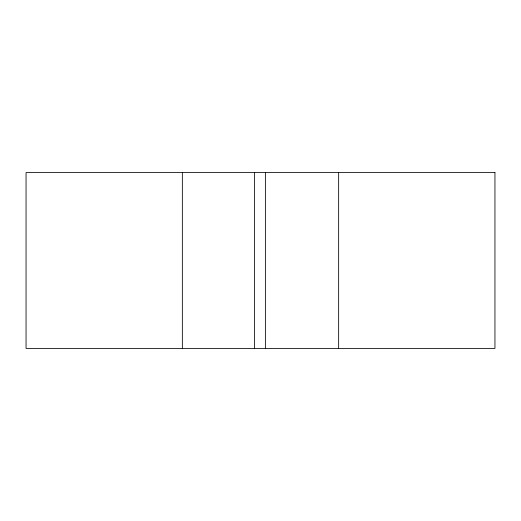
<?xml version="1.0" encoding="UTF-8"?>
<svg xmlns="http://www.w3.org/2000/svg" width="521" height="521" viewBox="0 0 521 521"><rect width="100%" height="100%" fill="white"/><g stroke="black" fill="none" stroke-linecap="round" stroke-linejoin="round"><path stroke-width="0.78" d="M338.65 172.581L338.65 348.419M265.384 172.581L265.384 348.419M254.391 172.581L254.391 348.419M182.35 172.581L182.35 348.419M494.95 172.581L26.05 172.581L26.05 348.419L494.95 348.419L494.95 172.581"/></g></svg>
